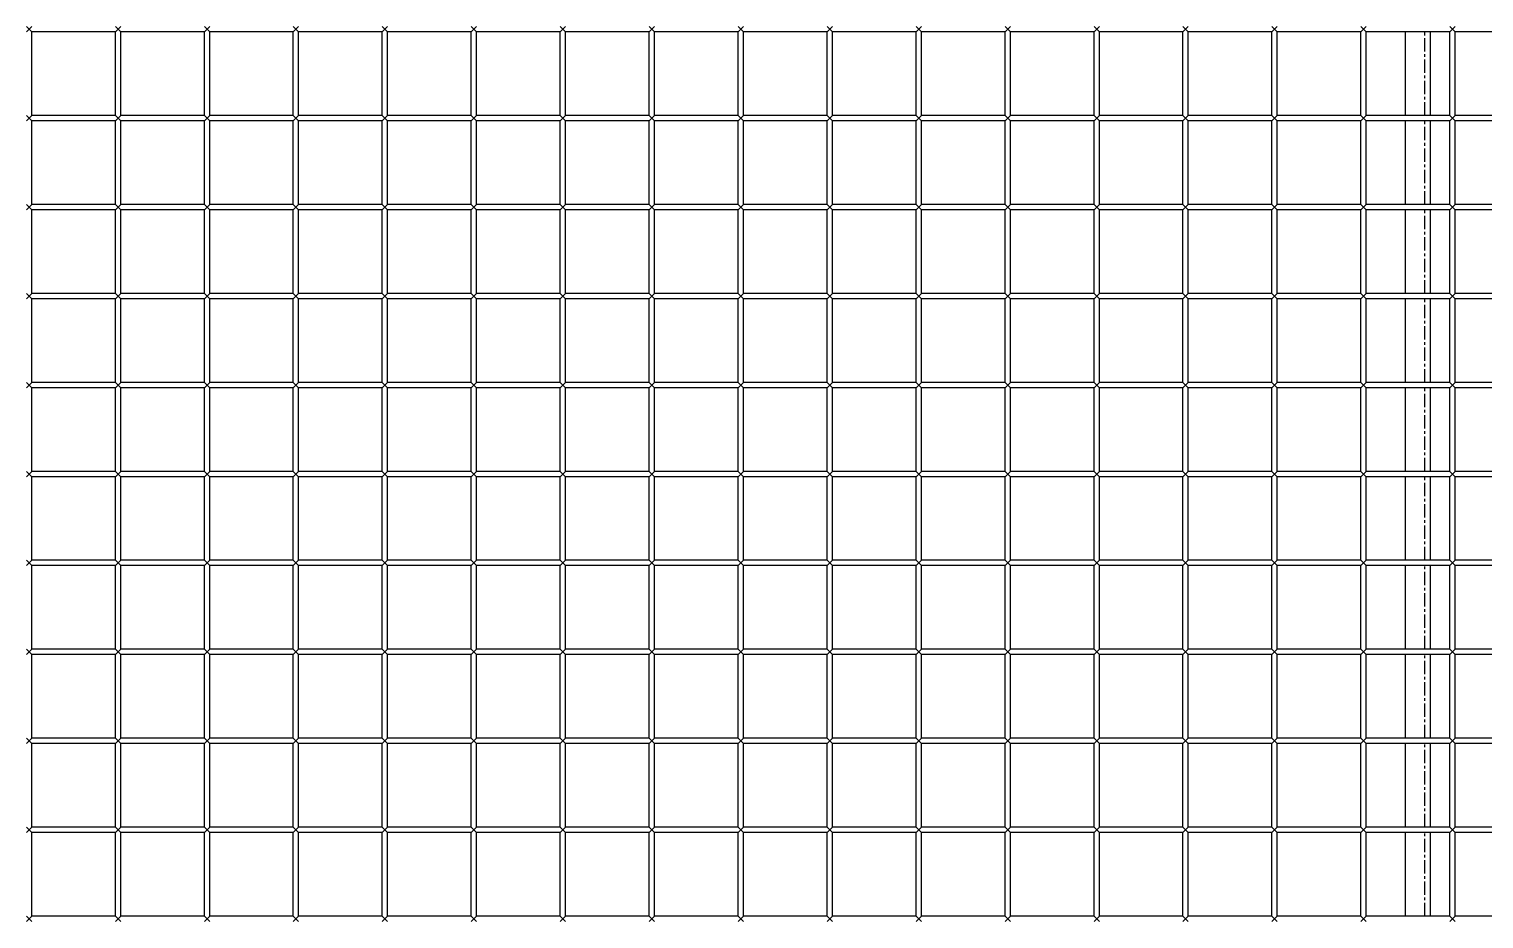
# Model space of a CAD drawing. Header units: millimetres. Extents: x -198529 to 244266, y -64 to 158464.
# Drawn here: x -144803 to -143985, y 107874 to 108374 of the extents above; entities that cross this region are included whole.
import ezdxf

# ---------------------------------------------------------------- set-up
doc = ezdxf.new("R2010")
doc.units = ezdxf.units.MM
doc.linetypes.add('CENTER', pattern=[12, 7.5, -1.5, 1.5, -1.5])
doc.layers.add('0-DCC', color=30, linetype='Continuous')

# ---------------------------------------------------------------- blocks, each defined once
blk = doc.blocks.new('DCC2850x2600(左)')
at = {"color": 0, "linetype": 'Continuous'}
for p, q in [((49413.5, -73006.48), (49416.5, -73003.48)), ((49413.5, -73003.48), (49416.5, -73006.48)), ((49463.5, -73006.48), (49466.5, -73003.48)), ((49463.5, -73003.48), (49466.5, -73006.48)), ((49513.5, -73006.48), (49516.5, -73003.48)), ((49513.5, -73003.48), (49516.5, -73006.48)), ((49563.5, -73006.48), (49566.5, -73003.48)), ((49563.5, -73003.48), (49566.5, -73006.48)), ((49613.5, -73006.48), (49616.5, -73003.48)), ((49613.5, -73003.48), (49616.5, -73006.48)), ((49663.5, -73006.48), (49666.5, -73003.48)), ((49663.5, -73003.48), (49666.5, -73006.48)), ((49713.5, -73006.48), (49716.5, -73003.48)), ((49713.5, -73003.48), (49716.5, -73006.48)), ((49763.5, -73006.48), (49766.5, -73003.48)), ((49763.5, -73003.48), (49766.5, -73006.48)), ((49813.5, -73006.48), (49816.5, -73003.48)), ((49813.5, -73003.48), (49816.5, -73006.48)), ((49863.5, -73006.48), (49866.5, -73003.48)), ((49863.5, -73003.48), (49866.5, -73006.48)), ((49913.5, -73006.48), (49916.5, -73003.48)), ((49913.5, -73003.48), (49916.5, -73006.48)), ((49963.5, -73006.48), (49966.5, -73003.48)), ((49963.5, -73003.48), (49966.5, -73006.48)), ((50013.5, -73006.48), (50016.5, -73003.48)), ((50013.5, -73003.48), (50016.5, -73006.48)), ((50063.5, -73006.48), (50066.5, -73003.48)), ((50063.5, -73003.48), (50066.5, -73006.48)), ((50113.5, -73006.48), (50116.5, -73003.48)), ((50113.5, -73003.48), (50116.5, -73006.48)), ((50163.5, -73006.48), (50166.5, -73003.48)), ((50163.5, -73003.48), (50166.5, -73006.48)), ((50213.5, -73006.48), (50216.5, -73003.48)), ((50213.5, -73003.48), (50216.5, -73006.48)), ((49416.5, -73053.48), (49416.5, -73006.48)), ((49463.5, -73006.48), (49416.5, -73006.48)), ((49463.5, -73053.48), (49463.5, -73006.48)), ((49466.5, -73053.48), (49466.5, -73006.48)), ((49513.5, -73006.48), (49466.5, -73006.48)), ((49513.5, -73053.48), (49513.5, -73006.48)), ((49516.5, -73053.48), (49516.5, -73006.48)), ((49563.5, -73006.48), (49516.5, -73006.48)), ((49563.5, -73053.48), (49563.5, -73006.48)), ((49566.5, -73053.48), (49566.5, -73006.48)), ((49613.5, -73006.48), (49566.5, -73006.48)), ((49613.5, -73053.48), (49613.5, -73006.48)), ((49616.5, -73053.48), (49616.5, -73006.48)), ((49663.5, -73006.48), (49616.5, -73006.48)), ((49663.5, -73053.48), (49663.5, -73006.48)), ((49666.5, -73053.48), (49666.5, -73006.48)), ((49713.5, -73006.48), (49666.5, -73006.48)), ((49713.5, -73053.48), (49713.5, -73006.48)), ((49716.5, -73053.48), (49716.5, -73006.48)), ((49763.5, -73006.48), (49716.5, -73006.48)), ((49763.5, -73053.48), (49763.5, -73006.48)), ((49766.5, -73053.48), (49766.5, -73006.48)), ((49813.5, -73006.48), (49766.5, -73006.48)), ((49813.5, -73053.48), (49813.5, -73006.48)), ((49816.5, -73053.48), (49816.5, -73006.48)), ((49863.5, -73006.48), (49816.5, -73006.48)), ((49863.5, -73053.48), (49863.5, -73006.48)), ((49866.5, -73053.48), (49866.5, -73006.48)), ((49913.5, -73006.48), (49866.5, -73006.48)), ((49913.5, -73053.48), (49913.5, -73006.48)), ((49916.5, -73053.48), (49916.5, -73006.48)), ((49963.5, -73006.48), (49916.5, -73006.48)), ((49963.5, -73053.48), (49963.5, -73006.48)), ((49966.5, -73053.48), (49966.5, -73006.48)), ((50013.5, -73006.48), (49966.5, -73006.48)), ((50013.5, -73053.48), (50013.5, -73006.48)), ((50016.5, -73053.48), (50016.5, -73006.48)), ((50063.5, -73006.48), (50016.5, -73006.48)), ((50063.5, -73053.48), (50063.5, -73006.48)), ((50113.5, -73006.48), (50066.5, -73006.48)), ((50066.5, -73053.48), (50066.5, -73006.48)), ((50113.5, -73053.48), (50113.5, -73006.48)), ((50163.5, -73006.48), (50116.5, -73006.48)), ((50116.5, -73053.48), (50116.5, -73006.48)), ((50163.5, -73053.48), (50163.5, -73006.48)), ((50213.5, -73006.48), (50166.5, -73006.48)), ((50166.5, -73053.48), (50166.5, -73006.48)), ((50188.5, -73053.48), (50188.5, -73006.48)), ((50202.5, -73006.48), (50202.5, -73053.48)), ((50213.5, -73053.48), (50213.5, -73006.48)), ((50263.5, -73006.48), (50216.5, -73006.48)), ((50216.5, -73053.48), (50216.5, -73006.48)), ((49413.5, -73056.48), (49416.5, -73053.48)), ((49413.5, -73053.48), (49416.5, -73056.48)), ((49463.5, -73053.48), (49416.5, -73053.48)), ((49463.5, -73056.48), (49466.5, -73053.48)), ((49463.5, -73053.48), (49466.5, -73056.48)), ((49513.5, -73053.48), (49466.5, -73053.48)), ((49513.5, -73056.48), (49516.5, -73053.48)), ((49513.5, -73053.48), (49516.5, -73056.48)), ((49563.5, -73053.48), (49516.5, -73053.48)), ((49563.5, -73056.48), (49566.5, -73053.48)), ((49563.5, -73053.48), (49566.5, -73056.48)), ((49613.5, -73053.48), (49566.5, -73053.48)), ((49613.5, -73056.48), (49616.5, -73053.48)), ((49613.5, -73053.48), (49616.5, -73056.48)), ((49663.5, -73053.48), (49616.5, -73053.48)), ((49663.5, -73056.48), (49666.5, -73053.48)), ((49663.5, -73053.48), (49666.5, -73056.48)), ((49713.5, -73053.48), (49666.5, -73053.48)), ((49713.5, -73056.48), (49716.5, -73053.48)), ((49713.5, -73053.48), (49716.5, -73056.48)), ((49763.5, -73053.48), (49716.5, -73053.48)), ((49763.5, -73056.48), (49766.5, -73053.48)), ((49763.5, -73053.48), (49766.5, -73056.48)), ((49813.5, -73053.48), (49766.5, -73053.48)), ((49813.5, -73056.48), (49816.5, -73053.48)), ((49813.5, -73053.48), (49816.5, -73056.48)), ((49863.5, -73053.48), (49816.5, -73053.48)), ((49863.5, -73056.48), (49866.5, -73053.48)), ((49863.5, -73053.48), (49866.5, -73056.48)), ((49913.5, -73053.48), (49866.5, -73053.48)), ((49913.5, -73056.48), (49916.5, -73053.48)), ((49913.5, -73053.48), (49916.5, -73056.48)), ((49963.5, -73053.48), (49916.5, -73053.48)), ((49963.5, -73056.48), (49966.5, -73053.48)), ((49963.5, -73053.48), (49966.5, -73056.48)), ((50013.5, -73053.48), (49966.5, -73053.48)), ((50013.5, -73056.48), (50016.5, -73053.48)), ((50013.5, -73053.48), (50016.5, -73056.48)), ((50063.5, -73053.48), (50016.5, -73053.48)), ((50063.5, -73056.48), (50066.5, -73053.48)), ((50063.5, -73053.48), (50066.5, -73056.48)), ((50113.5, -73053.48), (50066.5, -73053.48)), ((50113.5, -73056.48), (50116.5, -73053.48)), ((50113.5, -73053.48), (50116.5, -73056.48)), ((50163.5, -73053.48), (50116.5, -73053.48)), ((50163.5, -73056.48), (50166.5, -73053.48)), ((50163.5, -73053.48), (50166.5, -73056.48)), ((50213.5, -73053.48), (50166.5, -73053.48)), ((50213.5, -73056.48), (50216.5, -73053.48)), ((50213.5, -73053.48), (50216.5, -73056.48)), ((50263.5, -73053.48), (50216.5, -73053.48)), ((49416.5, -73103.48), (49416.5, -73056.48)), ((49463.5, -73056.48), (49416.5, -73056.48)), ((49463.5, -73103.48), (49463.5, -73056.48)), ((49466.5, -73103.48), (49466.5, -73056.48)), ((49513.5, -73056.48), (49466.5, -73056.48)), ((49513.5, -73103.48), (49513.5, -73056.48)), ((49516.5, -73103.48), (49516.5, -73056.48)), ((49563.5, -73056.48), (49516.5, -73056.48)), ((49563.5, -73103.48), (49563.5, -73056.48)), ((49566.5, -73103.48), (49566.5, -73056.48)), ((49613.5, -73056.48), (49566.5, -73056.48)), ((49613.5, -73103.48), (49613.5, -73056.48)), ((49616.5, -73103.48), (49616.5, -73056.48)), ((49663.5, -73056.48), (49616.5, -73056.48)), ((49663.5, -73103.48), (49663.5, -73056.48)), ((49666.5, -73103.48), (49666.5, -73056.48)), ((49713.5, -73056.48), (49666.5, -73056.48)), ((49713.5, -73103.48), (49713.5, -73056.48)), ((49716.5, -73103.48), (49716.5, -73056.48)), ((49763.5, -73056.48), (49716.5, -73056.48)), ((49763.5, -73103.48), (49763.5, -73056.48)), ((49766.5, -73103.48), (49766.5, -73056.48)), ((49813.5, -73056.48), (49766.5, -73056.48)), ((49813.5, -73103.48), (49813.5, -73056.48)), ((49816.5, -73103.48), (49816.5, -73056.48)), ((49863.5, -73056.48), (49816.5, -73056.48)), ((49863.5, -73103.48), (49863.5, -73056.48)), ((49866.5, -73103.48), (49866.5, -73056.48)), ((49913.5, -73056.48), (49866.5, -73056.48)), ((49913.5, -73103.48), (49913.5, -73056.48)), ((49963.5, -73056.48), (49916.5, -73056.48)), ((49916.5, -73103.48), (49916.5, -73056.48)), ((49963.5, -73103.48), (49963.5, -73056.48)), ((50013.5, -73056.48), (49966.5, -73056.48)), ((49966.5, -73103.48), (49966.5, -73056.48)), ((50013.5, -73103.48), (50013.5, -73056.48)), ((50063.5, -73056.48), (50016.5, -73056.48)), ((50016.5, -73103.48), (50016.5, -73056.48)), ((50063.5, -73103.48), (50063.5, -73056.48)), ((50113.5, -73056.48), (50066.5, -73056.48)), ((50066.5, -73103.48), (50066.5, -73056.48)), ((50113.5, -73103.48), (50113.5, -73056.48)), ((50163.5, -73056.48), (50116.5, -73056.48)), ((50116.5, -73103.48), (50116.5, -73056.48)), ((50163.5, -73103.48), (50163.5, -73056.48)), ((50213.5, -73056.48), (50166.5, -73056.48)), ((50166.5, -73103.48), (50166.5, -73056.48)), ((50188.5, -73103.48), (50188.5, -73056.48)), ((50202.5, -73056.48), (50202.5, -73103.48)), ((50213.5, -73103.48), (50213.5, -73056.48)), ((50263.5, -73056.48), (50216.5, -73056.48)), ((50216.5, -73103.48), (50216.5, -73056.48)), ((49413.5, -73106.48), (49416.5, -73103.48)), ((49413.5, -73103.48), (49416.5, -73106.48)), ((49463.5, -73103.48), (49416.5, -73103.48)), ((49463.5, -73106.48), (49466.5, -73103.48)), ((49463.5, -73103.48), (49466.5, -73106.48)), ((49513.5, -73103.48), (49466.5, -73103.48)), ((49513.5, -73106.48), (49516.5, -73103.48)), ((49513.5, -73103.48), (49516.5, -73106.48)), ((49563.5, -73103.48), (49516.5, -73103.48)), ((49563.5, -73106.48), (49566.5, -73103.48)), ((49563.5, -73103.48), (49566.5, -73106.48)), ((49613.5, -73103.48), (49566.5, -73103.48)), ((49613.5, -73106.48), (49616.5, -73103.48)), ((49613.5, -73103.48), (49616.5, -73106.48)), ((49663.5, -73103.48), (49616.5, -73103.48)), ((49663.5, -73106.48), (49666.5, -73103.48)), ((49663.5, -73103.48), (49666.5, -73106.48)), ((49713.5, -73103.48), (49666.5, -73103.48)), ((49713.5, -73106.48), (49716.5, -73103.48)), ((49713.5, -73103.48), (49716.5, -73106.48)), ((49763.5, -73103.48), (49716.5, -73103.48)), ((49763.5, -73106.48), (49766.5, -73103.48)), ((49763.5, -73103.48), (49766.5, -73106.48)), ((49813.5, -73103.48), (49766.5, -73103.48)), ((49813.5, -73106.48), (49816.5, -73103.48)), ((49813.5, -73103.48), (49816.5, -73106.48)), ((49863.5, -73103.48), (49816.5, -73103.48)), ((49863.5, -73106.48), (49866.5, -73103.48)), ((49863.5, -73103.48), (49866.5, -73106.48)), ((49913.5, -73103.48), (49866.5, -73103.48)), ((49913.5, -73106.48), (49916.5, -73103.48)), ((49913.5, -73103.48), (49916.5, -73106.48)), ((49963.5, -73103.48), (49916.5, -73103.48)), ((49963.5, -73106.48), (49966.5, -73103.48)), ((49963.5, -73103.48), (49966.5, -73106.48)), ((50013.5, -73103.48), (49966.5, -73103.48)), ((50013.5, -73106.48), (50016.5, -73103.48)), ((50013.5, -73103.48), (50016.5, -73106.48)), ((50063.5, -73103.48), (50016.5, -73103.48)), ((50063.5, -73106.48), (50066.5, -73103.48)), ((50063.5, -73103.48), (50066.5, -73106.48)), ((50113.5, -73103.48), (50066.5, -73103.48)), ((50113.5, -73106.48), (50116.5, -73103.48)), ((50113.5, -73103.48), (50116.5, -73106.48)), ((50163.5, -73103.48), (50116.5, -73103.48)), ((50163.5, -73106.48), (50166.5, -73103.48)), ((50163.5, -73103.48), (50166.5, -73106.48)), ((50213.5, -73103.48), (50166.5, -73103.48)), ((50213.5, -73106.48), (50216.5, -73103.48)), ((50213.5, -73103.48), (50216.5, -73106.48)), ((50263.5, -73103.48), (50216.5, -73103.48)), ((49416.5, -73153.48), (49416.5, -73106.48)), ((49463.5, -73106.48), (49416.5, -73106.48)), ((49463.5, -73153.48), (49463.5, -73106.48)), ((49466.5, -73153.48), (49466.5, -73106.48)), ((49513.5, -73106.48), (49466.5, -73106.48)), ((49513.5, -73153.48), (49513.5, -73106.48)), ((49516.5, -73153.48), (49516.5, -73106.48)), ((49563.5, -73106.48), (49516.5, -73106.48)), ((49563.5, -73153.48), (49563.5, -73106.48)), ((49566.5, -73153.48), (49566.5, -73106.48)), ((49613.5, -73106.48), (49566.5, -73106.48)), ((49613.5, -73153.48), (49613.5, -73106.48)), ((49616.5, -73153.48), (49616.5, -73106.48)), ((49663.5, -73106.48), (49616.5, -73106.48)), ((49663.5, -73153.48), (49663.5, -73106.48)), ((49666.5, -73153.48), (49666.5, -73106.48)), ((49713.5, -73106.48), (49666.5, -73106.48)), ((49713.5, -73153.48), (49713.5, -73106.48)), ((49716.5, -73153.48), (49716.5, -73106.48)), ((49763.5, -73106.48), (49716.5, -73106.48)), ((49763.5, -73153.48), (49763.5, -73106.48)), ((49766.5, -73153.48), (49766.5, -73106.48)), ((49813.5, -73106.48), (49766.5, -73106.48)), ((49813.5, -73153.48), (49813.5, -73106.48)), ((49816.5, -73153.48), (49816.5, -73106.48)), ((49863.5, -73106.48), (49816.5, -73106.48)), ((49863.5, -73153.48), (49863.5, -73106.48)), ((49866.5, -73153.48), (49866.5, -73106.48)), ((49913.5, -73106.48), (49866.5, -73106.48)), ((49913.5, -73153.48), (49913.5, -73106.48)), ((49963.5, -73106.48), (49916.5, -73106.48)), ((49916.5, -73153.48), (49916.5, -73106.48)), ((49963.5, -73153.48), (49963.5, -73106.48)), ((50013.5, -73106.48), (49966.5, -73106.48)), ((49966.5, -73153.48), (49966.5, -73106.48)), ((50013.5, -73153.48), (50013.5, -73106.48)), ((50063.5, -73106.48), (50016.5, -73106.48)), ((50016.5, -73153.48), (50016.5, -73106.48)), ((50063.5, -73153.48), (50063.5, -73106.48)), ((50113.5, -73106.48), (50066.5, -73106.48)), ((50066.5, -73153.48), (50066.5, -73106.48)), ((50113.5, -73153.48), (50113.5, -73106.48)), ((50163.5, -73106.48), (50116.5, -73106.48)), ((50116.5, -73153.48), (50116.5, -73106.48)), ((50163.5, -73153.48), (50163.5, -73106.48)), ((50213.5, -73106.48), (50166.5, -73106.48)), ((50166.5, -73153.48), (50166.5, -73106.48)), ((50188.5, -73153.48), (50188.5, -73106.48)), ((50202.5, -73106.48), (50202.5, -73153.48)), ((50213.5, -73153.48), (50213.5, -73106.48)), ((50263.5, -73106.48), (50216.5, -73106.48)), ((50216.5, -73153.48), (50216.5, -73106.48)), ((49413.5, -73156.48), (49416.5, -73153.48)), ((49413.5, -73153.48), (49416.5, -73156.48)), ((49463.5, -73153.48), (49416.5, -73153.48)), ((49416.5, -73203.48), (49416.5, -73156.48)), ((49463.5, -73156.48), (49416.5, -73156.48)), ((49463.5, -73156.48), (49466.5, -73153.48)), ((49463.5, -73153.48), (49466.5, -73156.48)), ((49463.5, -73203.48), (49463.5, -73156.48)), ((49513.5, -73153.48), (49466.5, -73153.48)), ((49466.5, -73203.48), (49466.5, -73156.48)), ((49513.5, -73156.48), (49466.5, -73156.48)), ((49513.5, -73156.48), (49516.5, -73153.48)), ((49513.5, -73153.48), (49516.5, -73156.48)), ((49513.5, -73203.48), (49513.5, -73156.48)), ((49563.5, -73153.48), (49516.5, -73153.48)), ((49516.5, -73203.48), (49516.5, -73156.48)), ((49563.5, -73156.48), (49516.5, -73156.48)), ((49563.5, -73156.48), (49566.5, -73153.48)), ((49563.5, -73153.48), (49566.5, -73156.48)), ((49563.5, -73203.48), (49563.5, -73156.48)), ((49613.5, -73153.48), (49566.5, -73153.48)), ((49566.5, -73203.48), (49566.5, -73156.48)), ((49613.5, -73156.48), (49566.5, -73156.48)), ((49613.5, -73156.48), (49616.5, -73153.48)), ((49613.5, -73153.48), (49616.5, -73156.48)), ((49613.5, -73203.48), (49613.5, -73156.48)), ((49663.5, -73153.48), (49616.5, -73153.48)), ((49616.5, -73203.48), (49616.5, -73156.48)), ((49663.5, -73156.48), (49616.5, -73156.48)), ((49663.5, -73156.48), (49666.5, -73153.48)), ((49663.5, -73153.48), (49666.5, -73156.48)), ((49663.5, -73203.48), (49663.5, -73156.48)), ((49713.5, -73153.48), (49666.5, -73153.48)), ((49666.5, -73203.48), (49666.5, -73156.48)), ((49713.5, -73156.48), (49666.5, -73156.48)), ((49713.5, -73156.48), (49716.5, -73153.48)), ((49713.5, -73153.48), (49716.5, -73156.48)), ((49713.5, -73203.48), (49713.5, -73156.48)), ((49763.5, -73153.48), (49716.5, -73153.48)), ((49716.5, -73203.48), (49716.5, -73156.48)), ((49763.5, -73156.48), (49716.5, -73156.48)), ((49763.5, -73156.48), (49766.5, -73153.48)), ((49763.5, -73153.48), (49766.5, -73156.48)), ((49763.5, -73203.48), (49763.5, -73156.48)), ((49813.5, -73153.48), (49766.5, -73153.48)), ((49766.5, -73203.48), (49766.5, -73156.48)), ((49813.5, -73156.48), (49766.5, -73156.48)), ((49813.5, -73156.48), (49816.5, -73153.48)), ((49813.5, -73153.48), (49816.5, -73156.48)), ((49813.5, -73203.48), (49813.5, -73156.48)), ((49863.5, -73153.48), (49816.5, -73153.48)), ((49816.5, -73203.48), (49816.5, -73156.48)), ((49863.5, -73156.48), (49816.5, -73156.48)), ((49863.5, -73156.48), (49866.5, -73153.48)), ((49863.5, -73153.48), (49866.5, -73156.48)), ((49863.5, -73203.48), (49863.5, -73156.48)), ((49913.5, -73153.48), (49866.5, -73153.48)), ((49866.5, -73203.48), (49866.5, -73156.48)), ((49913.5, -73156.48), (49866.5, -73156.48)), ((49913.5, -73156.48), (49916.5, -73153.48)), ((49913.5, -73153.48), (49916.5, -73156.48)), ((49913.5, -73203.48), (49913.5, -73156.48)), ((49963.5, -73153.48), (49916.5, -73153.48)), ((49963.5, -73156.48), (49916.5, -73156.48)), ((49916.5, -73203.48), (49916.5, -73156.48)), ((49963.5, -73156.48), (49966.5, -73153.48)), ((49963.5, -73153.48), (49966.5, -73156.48)), ((49963.5, -73203.48), (49963.5, -73156.48)), ((50013.5, -73153.48), (49966.5, -73153.48)), ((50013.5, -73156.48), (49966.5, -73156.48)), ((49966.5, -73203.48), (49966.5, -73156.48)), ((50013.5, -73156.48), (50016.5, -73153.48)), ((50013.5, -73153.48), (50016.5, -73156.48)), ((50013.5, -73203.48), (50013.5, -73156.48)), ((50063.5, -73153.48), (50016.5, -73153.48)), ((50063.5, -73156.48), (50016.5, -73156.48)), ((50016.5, -73203.48), (50016.5, -73156.48)), ((50063.5, -73156.48), (50066.5, -73153.48)), ((50063.5, -73153.48), (50066.5, -73156.48)), ((50063.5, -73203.48), (50063.5, -73156.48)), ((50113.5, -73153.48), (50066.5, -73153.48)), ((50113.5, -73156.48), (50066.5, -73156.48)), ((50066.5, -73203.48), (50066.5, -73156.48)), ((50113.5, -73156.48), (50116.5, -73153.48)), ((50113.5, -73153.48), (50116.5, -73156.48)), ((50113.5, -73203.48), (50113.5, -73156.48)), ((50163.5, -73153.48), (50116.5, -73153.48)), ((50163.5, -73156.48), (50116.5, -73156.48)), ((50116.5, -73203.48), (50116.5, -73156.48)), ((50163.5, -73156.48), (50166.5, -73153.48)), ((50163.5, -73153.48), (50166.5, -73156.48)), ((50163.5, -73203.48), (50163.5, -73156.48)), ((50213.5, -73153.48), (50166.5, -73153.48)), ((50213.5, -73156.48), (50166.5, -73156.48)), ((50166.5, -73203.48), (50166.5, -73156.48)), ((50188.5, -73203.48), (50188.5, -73156.48)), ((50202.5, -73156.48), (50202.5, -73203.48)), ((50213.5, -73156.48), (50216.5, -73153.48)), ((50213.5, -73153.48), (50216.5, -73156.48)), ((50213.5, -73203.48), (50213.5, -73156.48)), ((50263.5, -73153.48), (50216.5, -73153.48)), ((50263.5, -73156.48), (50216.5, -73156.48)), ((50216.5, -73203.48), (50216.5, -73156.48)), ((49413.5, -73206.48), (49416.5, -73203.48)), ((49413.5, -73203.48), (49416.5, -73206.48)), ((49463.5, -73203.48), (49416.5, -73203.48)), ((49416.5, -73253.48), (49416.5, -73206.48)), ((49463.5, -73206.48), (49416.5, -73206.48)), ((49463.5, -73206.48), (49466.5, -73203.48)), ((49463.5, -73203.48), (49466.5, -73206.48)), ((49463.5, -73253.48), (49463.5, -73206.48)), ((49513.5, -73203.48), (49466.5, -73203.48)), ((49466.5, -73253.48), (49466.5, -73206.48)), ((49513.5, -73206.48), (49466.5, -73206.48)), ((49513.5, -73206.48), (49516.5, -73203.48)), ((49513.5, -73203.48), (49516.5, -73206.48)), ((49513.5, -73253.48), (49513.5, -73206.48)), ((49563.5, -73203.48), (49516.5, -73203.48)), ((49516.5, -73253.48), (49516.5, -73206.48)), ((49563.5, -73206.48), (49516.5, -73206.48)), ((49563.5, -73206.48), (49566.5, -73203.48)), ((49563.5, -73203.48), (49566.5, -73206.48)), ((49563.5, -73253.48), (49563.5, -73206.48)), ((49613.5, -73203.48), (49566.5, -73203.48)), ((49566.5, -73253.48), (49566.5, -73206.48)), ((49613.5, -73206.48), (49566.5, -73206.48)), ((49613.5, -73206.48), (49616.5, -73203.48)), ((49613.5, -73203.48), (49616.5, -73206.48)), ((49613.5, -73253.48), (49613.5, -73206.48)), ((49663.5, -73203.48), (49616.5, -73203.48)), ((49616.5, -73253.48), (49616.5, -73206.48)), ((49663.5, -73206.48), (49616.5, -73206.48)), ((49663.5, -73206.48), (49666.5, -73203.48)), ((49663.5, -73203.48), (49666.5, -73206.48)), ((49663.5, -73253.48), (49663.5, -73206.48)), ((49713.5, -73203.48), (49666.5, -73203.48)), ((49666.5, -73253.48), (49666.5, -73206.48)), ((49713.5, -73206.48), (49666.5, -73206.48)), ((49713.5, -73206.48), (49716.5, -73203.48)), ((49713.5, -73203.48), (49716.5, -73206.48)), ((49713.5, -73253.48), (49713.5, -73206.48)), ((49763.5, -73203.48), (49716.5, -73203.48)), ((49716.5, -73253.48), (49716.5, -73206.48)), ((49763.5, -73206.48), (49716.5, -73206.48)), ((49763.5, -73206.48), (49766.5, -73203.48)), ((49763.5, -73203.48), (49766.5, -73206.48)), ((49763.5, -73253.48), (49763.5, -73206.48)), ((49813.5, -73203.48), (49766.5, -73203.48)), ((49813.5, -73206.48), (49766.5, -73206.48)), ((49766.5, -73253.48), (49766.5, -73206.48)), ((49813.5, -73206.48), (49816.5, -73203.48)), ((49813.5, -73203.48), (49816.5, -73206.48)), ((49813.5, -73253.48), (49813.5, -73206.48)), ((49863.5, -73203.48), (49816.5, -73203.48)), ((49863.5, -73206.48), (49816.5, -73206.48)), ((49816.5, -73253.48), (49816.5, -73206.48)), ((49863.5, -73206.48), (49866.5, -73203.48)), ((49863.5, -73203.48), (49866.5, -73206.48)), ((49863.5, -73253.48), (49863.5, -73206.48)), ((49913.5, -73203.48), (49866.5, -73203.48)), ((49913.5, -73206.48), (49866.5, -73206.48)), ((49866.5, -73253.48), (49866.5, -73206.48)), ((49913.5, -73206.48), (49916.5, -73203.48)), ((49913.5, -73203.48), (49916.5, -73206.48)), ((49913.5, -73253.48), (49913.5, -73206.48)), ((49963.5, -73203.48), (49916.5, -73203.48)), ((49963.5, -73206.48), (49916.5, -73206.48)), ((49916.5, -73253.48), (49916.5, -73206.48)), ((49963.5, -73206.48), (49966.5, -73203.48)), ((49963.5, -73203.48), (49966.5, -73206.48)), ((49963.5, -73253.48), (49963.5, -73206.48)), ((50013.5, -73203.48), (49966.5, -73203.48)), ((50013.5, -73206.48), (49966.5, -73206.48)), ((49966.5, -73253.48), (49966.5, -73206.48)), ((50013.5, -73206.48), (50016.5, -73203.48)), ((50013.5, -73203.48), (50016.5, -73206.48)), ((50013.5, -73253.48), (50013.5, -73206.48)), ((50063.5, -73203.48), (50016.5, -73203.48)), ((50063.5, -73206.48), (50016.5, -73206.48)), ((50016.5, -73253.48), (50016.5, -73206.48)), ((50063.5, -73206.48), (50066.5, -73203.48)), ((50063.5, -73203.48), (50066.5, -73206.48)), ((50063.5, -73253.48), (50063.5, -73206.48)), ((50113.5, -73203.48), (50066.5, -73203.48)), ((50113.5, -73206.48), (50066.5, -73206.48)), ((50066.5, -73253.48), (50066.5, -73206.48)), ((50113.5, -73206.48), (50116.5, -73203.48)), ((50113.5, -73203.48), (50116.5, -73206.48)), ((50113.5, -73253.48), (50113.5, -73206.48)), ((50163.5, -73203.48), (50116.5, -73203.48)), ((50163.5, -73206.48), (50116.5, -73206.48)), ((50116.5, -73253.48), (50116.5, -73206.48)), ((50163.5, -73206.48), (50166.5, -73203.48)), ((50163.5, -73203.48), (50166.5, -73206.48)), ((50163.5, -73253.48), (50163.5, -73206.48)), ((50213.5, -73203.48), (50166.5, -73203.48)), ((50213.5, -73206.48), (50166.5, -73206.48)), ((50166.5, -73253.48), (50166.5, -73206.48)), ((50188.5, -73253.48), (50188.5, -73206.48)), ((50202.5, -73206.48), (50202.5, -73253.48)), ((50213.5, -73206.48), (50216.5, -73203.48)), ((50213.5, -73203.48), (50216.5, -73206.48)), ((50213.5, -73253.48), (50213.5, -73206.48)), ((50263.5, -73203.48), (50216.5, -73203.48)), ((50263.5, -73206.48), (50216.5, -73206.48)), ((50216.5, -73253.48), (50216.5, -73206.48)), ((49413.5, -73256.48), (49416.5, -73253.48)), ((49413.5, -73253.48), (49416.5, -73256.48)), ((49463.5, -73253.48), (49416.5, -73253.48)), ((49416.5, -73303.48), (49416.5, -73256.48)), ((49463.5, -73256.48), (49416.5, -73256.48)), ((49463.5, -73256.48), (49466.5, -73253.48)), ((49463.5, -73253.48), (49466.5, -73256.48)), ((49463.5, -73303.48), (49463.5, -73256.48)), ((49513.5, -73253.48), (49466.5, -73253.48)), ((49466.5, -73303.48), (49466.5, -73256.48)), ((49513.5, -73256.48), (49466.5, -73256.48)), ((49513.5, -73256.48), (49516.5, -73253.48)), ((49513.5, -73253.48), (49516.5, -73256.48)), ((49513.5, -73303.48), (49513.5, -73256.48)), ((49563.5, -73253.48), (49516.5, -73253.48)), ((49516.5, -73303.48), (49516.5, -73256.48)), ((49563.5, -73256.48), (49516.5, -73256.48)), ((49563.5, -73256.48), (49566.5, -73253.48)), ((49563.5, -73253.48), (49566.5, -73256.48)), ((49563.5, -73303.48), (49563.5, -73256.48)), ((49613.5, -73253.48), (49566.5, -73253.48)), ((49566.5, -73303.48), (49566.5, -73256.48)), ((49613.5, -73256.48), (49566.5, -73256.48)), ((49613.5, -73256.48), (49616.5, -73253.48)), ((49613.5, -73253.48), (49616.5, -73256.48)), ((49613.5, -73303.48), (49613.5, -73256.48)), ((49663.5, -73253.48), (49616.5, -73253.48)), ((49616.5, -73303.48), (49616.5, -73256.48)), ((49663.5, -73256.48), (49616.5, -73256.48)), ((49663.5, -73256.48), (49666.5, -73253.48)), ((49663.5, -73253.48), (49666.5, -73256.48)), ((49663.5, -73303.48), (49663.5, -73256.48)), ((49713.5, -73253.48), (49666.5, -73253.48)), ((49666.5, -73303.48), (49666.5, -73256.48)), ((49713.5, -73256.48), (49666.5, -73256.48)), ((49713.5, -73256.48), (49716.5, -73253.48)), ((49713.5, -73253.48), (49716.5, -73256.48)), ((49713.5, -73303.48), (49713.5, -73256.48)), ((49763.5, -73253.48), (49716.5, -73253.48)), ((49716.5, -73303.48), (49716.5, -73256.48)), ((49763.5, -73256.48), (49716.5, -73256.48)), ((49763.5, -73256.48), (49766.5, -73253.48)), ((49763.5, -73253.48), (49766.5, -73256.48)), ((49763.5, -73303.48), (49763.5, -73256.48)), ((49813.5, -73253.48), (49766.5, -73253.48)), ((49813.5, -73256.48), (49766.5, -73256.48)), ((49766.5, -73303.48), (49766.5, -73256.48)), ((49813.5, -73256.48), (49816.5, -73253.48)), ((49813.5, -73253.48), (49816.5, -73256.48)), ((49813.5, -73303.48), (49813.5, -73256.48)), ((49863.5, -73253.48), (49816.5, -73253.48)), ((49863.5, -73256.48), (49816.5, -73256.48)), ((49816.5, -73303.48), (49816.5, -73256.48)), ((49863.5, -73256.48), (49866.5, -73253.48)), ((49863.5, -73253.48), (49866.5, -73256.48)), ((49863.5, -73303.48), (49863.5, -73256.48)), ((49913.5, -73253.48), (49866.5, -73253.48)), ((49913.5, -73256.48), (49866.5, -73256.48)), ((49866.5, -73303.48), (49866.5, -73256.48)), ((49913.5, -73256.48), (49916.5, -73253.48)), ((49913.5, -73253.48), (49916.5, -73256.48)), ((49913.5, -73303.48), (49913.5, -73256.48)), ((49963.5, -73253.48), (49916.5, -73253.48)), ((49963.5, -73256.48), (49916.5, -73256.48)), ((49916.5, -73303.48), (49916.5, -73256.48)), ((49963.5, -73256.48), (49966.5, -73253.48)), ((49963.5, -73253.48), (49966.5, -73256.48)), ((49963.5, -73303.48), (49963.5, -73256.48)), ((50013.5, -73253.48), (49966.5, -73253.48)), ((50013.5, -73256.48), (49966.5, -73256.48)), ((49966.5, -73303.48), (49966.5, -73256.48)), ((50013.5, -73256.48), (50016.5, -73253.48)), ((50013.5, -73253.48), (50016.5, -73256.48)), ((50013.5, -73303.48), (50013.5, -73256.48)), ((50063.5, -73253.48), (50016.5, -73253.48)), ((50063.5, -73256.48), (50016.5, -73256.48)), ((50016.5, -73303.48), (50016.5, -73256.48)), ((50063.5, -73256.48), (50066.5, -73253.48)), ((50063.5, -73253.48), (50066.5, -73256.48)), ((50063.5, -73303.48), (50063.5, -73256.48)), ((50113.5, -73253.48), (50066.5, -73253.48)), ((50113.5, -73256.48), (50066.5, -73256.48)), ((50066.5, -73303.48), (50066.5, -73256.48)), ((50113.5, -73256.48), (50116.5, -73253.48)), ((50113.5, -73253.48), (50116.5, -73256.48)), ((50113.5, -73303.48), (50113.5, -73256.48)), ((50163.5, -73253.48), (50116.5, -73253.48)), ((50163.5, -73256.48), (50116.5, -73256.48)), ((50116.5, -73303.48), (50116.5, -73256.48)), ((50163.5, -73256.48), (50166.5, -73253.48)), ((50163.5, -73253.48), (50166.5, -73256.48)), ((50163.5, -73303.48), (50163.5, -73256.48)), ((50213.5, -73253.48), (50166.5, -73253.48)), ((50213.5, -73256.48), (50166.5, -73256.48)), ((50166.5, -73303.48), (50166.5, -73256.48)), ((50188.5, -73303.48), (50188.5, -73256.48)), ((50202.5, -73256.48), (50202.5, -73303.48)), ((50213.5, -73256.48), (50216.5, -73253.48)), ((50213.5, -73253.48), (50216.5, -73256.48)), ((50213.5, -73303.48), (50213.5, -73256.48)), ((50263.5, -73253.48), (50216.5, -73253.48)), ((50263.5, -73256.48), (50216.5, -73256.48)), ((50216.5, -73303.48), (50216.5, -73256.48)), ((49413.5, -73306.48), (49416.5, -73303.48)), ((49413.5, -73303.48), (49416.5, -73306.48)), ((49463.5, -73303.48), (49416.5, -73303.48)), ((49416.5, -73353.48), (49416.5, -73306.48)), ((49463.5, -73306.48), (49416.5, -73306.48)), ((49463.5, -73306.48), (49466.5, -73303.48)), ((49463.5, -73303.48), (49466.5, -73306.48)), ((49463.5, -73353.48), (49463.5, -73306.48)), ((49513.5, -73303.48), (49466.5, -73303.48)), ((49466.5, -73353.48), (49466.5, -73306.48)), ((49513.5, -73306.48), (49466.5, -73306.48)), ((49513.5, -73306.48), (49516.5, -73303.48)), ((49513.5, -73303.48), (49516.5, -73306.48)), ((49513.5, -73353.48), (49513.5, -73306.48)), ((49563.5, -73303.48), (49516.5, -73303.48)), ((49516.5, -73353.48), (49516.5, -73306.48)), ((49563.5, -73306.48), (49516.5, -73306.48)), ((49563.5, -73306.48), (49566.5, -73303.48)), ((49563.5, -73303.48), (49566.5, -73306.48)), ((49563.5, -73353.48), (49563.5, -73306.48)), ((49613.5, -73303.48), (49566.5, -73303.48)), ((49566.5, -73353.48), (49566.5, -73306.48)), ((49613.5, -73306.48), (49566.5, -73306.48)), ((49613.5, -73306.48), (49616.5, -73303.48)), ((49613.5, -73303.48), (49616.5, -73306.48)), ((49613.5, -73353.48), (49613.5, -73306.48)), ((49663.5, -73303.48), (49616.5, -73303.48)), ((49616.5, -73353.48), (49616.5, -73306.48)), ((49663.5, -73306.48), (49616.5, -73306.48)), ((49663.5, -73306.48), (49666.5, -73303.48)), ((49663.5, -73303.48), (49666.5, -73306.48)), ((49663.5, -73353.48), (49663.5, -73306.48)), ((49713.5, -73303.48), (49666.5, -73303.48)), ((49666.5, -73353.48), (49666.5, -73306.48)), ((49713.5, -73306.48), (49666.5, -73306.48)), ((49713.5, -73306.48), (49716.5, -73303.48)), ((49713.5, -73303.48), (49716.5, -73306.48)), ((49713.5, -73353.48), (49713.5, -73306.48)), ((49763.5, -73303.48), (49716.5, -73303.48)), ((49716.5, -73353.48), (49716.5, -73306.48)), ((49763.5, -73306.48), (49716.5, -73306.48)), ((49763.5, -73306.48), (49766.5, -73303.48)), ((49763.5, -73303.48), (49766.5, -73306.48)), ((49763.5, -73353.48), (49763.5, -73306.48)), ((49813.5, -73303.48), (49766.5, -73303.48)), ((49813.5, -73306.48), (49766.5, -73306.48)), ((49766.5, -73353.48), (49766.5, -73306.48)), ((49813.5, -73306.48), (49816.5, -73303.48)), ((49813.5, -73303.48), (49816.5, -73306.48)), ((49813.5, -73353.48), (49813.5, -73306.48)), ((49863.5, -73303.48), (49816.5, -73303.48)), ((49863.5, -73306.48), (49816.5, -73306.48)), ((49816.5, -73353.48), (49816.5, -73306.48)), ((49863.5, -73306.48), (49866.5, -73303.48)), ((49863.5, -73303.48), (49866.5, -73306.48)), ((49863.5, -73353.48), (49863.5, -73306.48)), ((49913.5, -73303.48), (49866.5, -73303.48)), ((49913.5, -73306.48), (49866.5, -73306.48)), ((49866.5, -73353.48), (49866.5, -73306.48)), ((49913.5, -73306.48), (49916.5, -73303.48)), ((49913.5, -73303.48), (49916.5, -73306.48)), ((49913.5, -73353.48), (49913.5, -73306.48)), ((49963.5, -73303.48), (49916.5, -73303.48)), ((49963.5, -73306.48), (49916.5, -73306.48)), ((49916.5, -73353.48), (49916.5, -73306.48)), ((49963.5, -73306.48), (49966.5, -73303.48)), ((49963.5, -73303.48), (49966.5, -73306.48)), ((49963.5, -73353.48), (49963.5, -73306.48)), ((50013.5, -73303.48), (49966.5, -73303.48)), ((50013.5, -73306.48), (49966.5, -73306.48)), ((49966.5, -73353.48), (49966.5, -73306.48)), ((50013.5, -73306.48), (50016.5, -73303.48)), ((50013.5, -73303.48), (50016.5, -73306.48)), ((50013.5, -73353.48), (50013.5, -73306.48)), ((50063.5, -73303.48), (50016.5, -73303.48)), ((50063.5, -73306.48), (50016.5, -73306.48)), ((50016.5, -73353.48), (50016.5, -73306.48)), ((50063.5, -73306.48), (50066.5, -73303.48)), ((50063.5, -73303.48), (50066.5, -73306.48)), ((50063.5, -73353.48), (50063.5, -73306.48)), ((50113.5, -73303.48), (50066.5, -73303.48)), ((50113.5, -73306.48), (50066.5, -73306.48)), ((50066.5, -73353.48), (50066.5, -73306.48)), ((50113.5, -73306.48), (50116.5, -73303.48)), ((50113.5, -73303.48), (50116.5, -73306.48)), ((50113.5, -73353.48), (50113.5, -73306.48)), ((50163.5, -73303.48), (50116.5, -73303.48)), ((50163.5, -73306.48), (50116.5, -73306.48)), ((50116.5, -73353.48), (50116.5, -73306.48)), ((50163.5, -73306.48), (50166.5, -73303.48)), ((50163.5, -73303.48), (50166.5, -73306.48)), ((50163.5, -73353.48), (50163.5, -73306.48)), ((50213.5, -73303.48), (50166.5, -73303.48)), ((50213.5, -73306.48), (50166.5, -73306.48)), ((50166.5, -73353.48), (50166.5, -73306.48)), ((50188.5, -73353.48), (50188.5, -73306.48)), ((50202.5, -73306.48), (50202.5, -73353.48)), ((50213.5, -73306.48), (50216.5, -73303.48)), ((50213.5, -73303.48), (50216.5, -73306.48)), ((50213.5, -73353.48), (50213.5, -73306.48)), ((50263.5, -73303.48), (50216.5, -73303.48)), ((50263.5, -73306.48), (50216.5, -73306.48)), ((50216.5, -73353.48), (50216.5, -73306.48)), ((49413.5, -73353.48), (49416.5, -73356.48)), ((49413.5, -73356.48), (49416.5, -73353.48)), ((49463.5, -73353.48), (49416.5, -73353.48)), ((49416.5, -73403.48), (49416.5, -73356.48)), ((49463.5, -73356.48), (49416.5, -73356.48)), ((49463.5, -73356.48), (49466.5, -73353.48)), ((49463.5, -73353.48), (49466.5, -73356.48)), ((49463.5, -73403.48), (49463.5, -73356.48)), ((49513.5, -73353.48), (49466.5, -73353.48)), ((49466.5, -73403.48), (49466.5, -73356.48)), ((49513.5, -73356.48), (49466.5, -73356.48)), ((49513.5, -73356.48), (49516.5, -73353.48)), ((49513.5, -73353.48), (49516.5, -73356.48)), ((49513.5, -73403.48), (49513.5, -73356.48)), ((49563.5, -73353.48), (49516.5, -73353.48)), ((49516.5, -73403.48), (49516.5, -73356.48)), ((49563.5, -73356.48), (49516.5, -73356.48)), ((49563.5, -73356.48), (49566.5, -73353.48)), ((49563.5, -73353.48), (49566.5, -73356.48)), ((49563.5, -73403.48), (49563.5, -73356.48)), ((49613.5, -73353.48), (49566.5, -73353.48)), ((49566.5, -73403.48), (49566.5, -73356.48)), ((49613.5, -73356.48), (49566.5, -73356.48)), ((49613.5, -73353.48), (49616.5, -73356.48)), ((49613.5, -73356.48), (49616.5, -73353.48)), ((49613.5, -73403.48), (49613.5, -73356.48)), ((49663.5, -73353.48), (49616.5, -73353.48)), ((49616.5, -73403.48), (49616.5, -73356.48)), ((49663.5, -73356.48), (49616.5, -73356.48)), ((49663.5, -73356.48), (49666.5, -73353.48)), ((49663.5, -73353.48), (49666.5, -73356.48)), ((49663.5, -73403.48), (49663.5, -73356.48)), ((49713.5, -73353.48), (49666.5, -73353.48)), ((49713.5, -73356.48), (49666.5, -73356.48)), ((49666.5, -73403.48), (49666.5, -73356.48)), ((49713.5, -73356.48), (49716.5, -73353.48)), ((49713.5, -73353.48), (49716.5, -73356.48)), ((49713.5, -73403.48), (49713.5, -73356.48)), ((49763.5, -73353.48), (49716.5, -73353.48)), ((49763.5, -73356.48), (49716.5, -73356.48)), ((49716.5, -73403.48), (49716.5, -73356.48)), ((49763.5, -73356.48), (49766.5, -73353.48)), ((49763.5, -73353.48), (49766.5, -73356.48)), ((49763.5, -73403.48), (49763.5, -73356.48)), ((49813.5, -73353.48), (49766.5, -73353.48)), ((49813.5, -73356.48), (49766.5, -73356.48)), ((49766.5, -73403.48), (49766.5, -73356.48)), ((49813.5, -73353.48), (49816.5, -73356.48)), ((49813.5, -73356.48), (49816.5, -73353.48)), ((49813.5, -73403.48), (49813.5, -73356.48)), ((49863.5, -73353.48), (49816.5, -73353.48)), ((49863.5, -73356.48), (49816.5, -73356.48)), ((49816.5, -73403.48), (49816.5, -73356.48)), ((49863.5, -73356.48), (49866.5, -73353.48)), ((49863.5, -73353.48), (49866.5, -73356.48)), ((49863.5, -73403.48), (49863.5, -73356.48)), ((49913.5, -73353.48), (49866.5, -73353.48)), ((49913.5, -73356.48), (49866.5, -73356.48)), ((49866.5, -73403.48), (49866.5, -73356.48)), ((49913.5, -73356.48), (49916.5, -73353.48)), ((49913.5, -73353.48), (49916.5, -73356.48)), ((49913.5, -73403.48), (49913.5, -73356.48)), ((49963.5, -73353.48), (49916.5, -73353.48)), ((49963.5, -73356.48), (49916.5, -73356.48)), ((49916.5, -73403.48), (49916.5, -73356.48)), ((49963.5, -73356.48), (49966.5, -73353.48)), ((49963.5, -73353.48), (49966.5, -73356.48)), ((49963.5, -73403.48), (49963.5, -73356.48)), ((50013.5, -73353.48), (49966.5, -73353.48)), ((50013.5, -73356.48), (49966.5, -73356.48)), ((49966.5, -73403.48), (49966.5, -73356.48)), ((50013.5, -73353.48), (50016.5, -73356.48)), ((50013.5, -73356.48), (50016.5, -73353.48)), ((50013.5, -73403.48), (50013.5, -73356.48)), ((50063.5, -73353.48), (50016.5, -73353.48)), ((50063.5, -73356.48), (50016.5, -73356.48)), ((50016.5, -73403.48), (50016.5, -73356.48)), ((50063.5, -73356.48), (50066.5, -73353.48)), ((50063.5, -73353.48), (50066.5, -73356.48)), ((50063.5, -73403.48), (50063.5, -73356.48)), ((50113.5, -73353.48), (50066.5, -73353.48)), ((50113.5, -73356.48), (50066.5, -73356.48)), ((50066.5, -73403.48), (50066.5, -73356.48)), ((50113.5, -73356.48), (50116.5, -73353.48)), ((50113.5, -73353.48), (50116.5, -73356.48)), ((50113.5, -73403.48), (50113.5, -73356.48)), ((50163.5, -73353.48), (50116.5, -73353.48)), ((50163.5, -73356.48), (50116.5, -73356.48)), ((50116.5, -73403.48), (50116.5, -73356.48)), ((50163.5, -73356.48), (50166.5, -73353.48)), ((50163.5, -73353.48), (50166.5, -73356.48)), ((50163.5, -73403.48), (50163.5, -73356.48)), ((50213.5, -73353.48), (50166.5, -73353.48)), ((50213.5, -73356.48), (50166.5, -73356.48)), ((50166.5, -73403.48), (50166.5, -73356.48)), ((50188.5, -73403.48), (50188.5, -73356.48)), ((50202.5, -73356.48), (50202.5, -73403.48)), ((50213.5, -73353.48), (50216.5, -73356.48)), ((50213.5, -73356.48), (50216.5, -73353.48)), ((50213.5, -73403.48), (50213.5, -73356.48)), ((50263.5, -73353.48), (50216.5, -73353.48)), ((50263.5, -73356.48), (50216.5, -73356.48)), ((50216.5, -73403.48), (50216.5, -73356.48)), ((49413.5, -73403.48), (49416.5, -73406.48)), ((49413.5, -73406.48), (49416.5, -73403.48)), ((49463.5, -73403.48), (49416.5, -73403.48)), ((49463.5, -73403.48), (49466.5, -73406.48)), ((49463.5, -73406.48), (49466.5, -73403.48)), ((49513.5, -73403.48), (49466.5, -73403.48)), ((49513.5, -73406.48), (49516.5, -73403.48)), ((49513.5, -73403.48), (49516.5, -73406.48)), ((49563.5, -73403.48), (49516.5, -73403.48)), ((49563.5, -73403.48), (49566.5, -73406.48)), ((49563.5, -73406.48), (49566.5, -73403.48)), ((49613.5, -73403.48), (49566.5, -73403.48)), ((49613.5, -73403.48), (49616.5, -73406.48)), ((49613.5, -73406.48), (49616.5, -73403.48)), ((49663.5, -73403.48), (49616.5, -73403.48)), ((49663.5, -73403.48), (49666.5, -73406.48)), ((49663.5, -73406.48), (49666.5, -73403.48)), ((49713.5, -73403.48), (49666.5, -73403.48)), ((49713.5, -73406.48), (49716.5, -73403.48)), ((49713.5, -73403.48), (49716.5, -73406.48)), ((49763.5, -73403.48), (49716.5, -73403.48)), ((49763.5, -73403.48), (49766.5, -73406.48)), ((49763.5, -73406.48), (49766.5, -73403.48)), ((49813.5, -73403.48), (49766.5, -73403.48)), ((49813.5, -73403.48), (49816.5, -73406.48)), ((49813.5, -73406.48), (49816.5, -73403.48)), ((49863.5, -73403.48), (49816.5, -73403.48)), ((49863.5, -73403.48), (49866.5, -73406.48)), ((49863.5, -73406.48), (49866.5, -73403.48)), ((49913.5, -73403.48), (49866.5, -73403.48)), ((49913.5, -73406.48), (49916.5, -73403.48)), ((49913.5, -73403.48), (49916.5, -73406.48)), ((49963.5, -73403.48), (49916.5, -73403.48)), ((49963.5, -73403.48), (49966.5, -73406.48)), ((49963.5, -73406.48), (49966.5, -73403.48)), ((50013.5, -73403.48), (49966.5, -73403.48)), ((50013.5, -73403.48), (50016.5, -73406.48)), ((50013.5, -73406.48), (50016.5, -73403.48)), ((50063.5, -73403.48), (50016.5, -73403.48)), ((50063.5, -73403.48), (50066.5, -73406.48)), ((50063.5, -73406.48), (50066.5, -73403.48)), ((50113.5, -73403.48), (50066.5, -73403.48)), ((50113.5, -73406.48), (50116.5, -73403.48)), ((50113.5, -73403.48), (50116.5, -73406.48)), ((50163.5, -73403.48), (50116.5, -73403.48)), ((50163.5, -73403.48), (50166.5, -73406.48)), ((50163.5, -73406.48), (50166.5, -73403.48)), ((50213.5, -73403.48), (50166.5, -73403.48)), ((50213.5, -73403.48), (50216.5, -73406.48)), ((50213.5, -73406.48), (50216.5, -73403.48)), ((50263.5, -73403.48), (50216.5, -73403.48)), ((49416.5, -73453.48), (49416.5, -73406.48)), ((49463.5, -73406.48), (49416.5, -73406.48)), ((49463.5, -73453.48), (49463.5, -73406.48)), ((49466.5, -73453.48), (49466.5, -73406.48)), ((49513.5, -73406.48), (49466.5, -73406.48)), ((49513.5, -73453.48), (49513.5, -73406.48)), ((49516.5, -73453.48), (49516.5, -73406.48)), ((49563.5, -73406.48), (49516.5, -73406.48)), ((49563.5, -73453.48), (49563.5, -73406.48)), ((49566.5, -73453.48), (49566.5, -73406.48)), ((49613.5, -73406.48), (49566.5, -73406.48)), ((49613.5, -73453.48), (49613.5, -73406.48)), ((49616.5, -73453.48), (49616.5, -73406.48)), ((49663.5, -73406.48), (49616.5, -73406.48)), ((49663.5, -73453.48), (49663.5, -73406.48)), ((49713.5, -73406.48), (49666.5, -73406.48)), ((49666.5, -73453.48), (49666.5, -73406.48)), ((49713.5, -73453.48), (49713.5, -73406.48)), ((49763.5, -73406.48), (49716.5, -73406.48)), ((49716.5, -73453.48), (49716.5, -73406.48)), ((49763.5, -73453.48), (49763.5, -73406.48)), ((49813.5, -73406.48), (49766.5, -73406.48)), ((49766.5, -73453.48), (49766.5, -73406.48)), ((49813.5, -73453.48), (49813.5, -73406.48)), ((49863.5, -73406.48), (49816.5, -73406.48)), ((49816.5, -73453.48), (49816.5, -73406.48)), ((49863.5, -73453.48), (49863.5, -73406.48)), ((49913.5, -73406.48), (49866.5, -73406.48)), ((49866.5, -73453.48), (49866.5, -73406.48)), ((49913.5, -73453.48), (49913.5, -73406.48)), ((49963.5, -73406.48), (49916.5, -73406.48)), ((49916.5, -73453.48), (49916.5, -73406.48)), ((49963.5, -73453.48), (49963.5, -73406.48)), ((50013.5, -73406.48), (49966.5, -73406.48)), ((49966.5, -73453.48), (49966.5, -73406.48)), ((50013.5, -73453.48), (50013.5, -73406.48)), ((50063.5, -73406.48), (50016.5, -73406.48)), ((50016.5, -73453.48), (50016.5, -73406.48)), ((50063.5, -73453.48), (50063.5, -73406.48)), ((50113.5, -73406.48), (50066.5, -73406.48)), ((50066.5, -73453.48), (50066.5, -73406.48)), ((50113.5, -73453.48), (50113.5, -73406.48)), ((50163.5, -73406.48), (50116.5, -73406.48)), ((50116.5, -73453.48), (50116.5, -73406.48)), ((50163.5, -73453.48), (50163.5, -73406.48)), ((50213.5, -73406.48), (50166.5, -73406.48)), ((50166.5, -73453.48), (50166.5, -73406.48)), ((50188.5, -73453.48), (50188.5, -73406.48)), ((50202.5, -73406.48), (50202.5, -73453.48)), ((50213.5, -73453.48), (50213.5, -73406.48)), ((50263.5, -73406.48), (50216.5, -73406.48)), ((50216.5, -73453.48), (50216.5, -73406.48)), ((49413.5, -73453.48), (49416.5, -73456.48)), ((49413.5, -73456.48), (49416.5, -73453.48)), ((49463.5, -73453.48), (49416.5, -73453.48)), ((49463.5, -73453.48), (49466.5, -73456.48)), ((49463.5, -73456.48), (49466.5, -73453.48)), ((49513.5, -73453.48), (49466.5, -73453.48)), ((49513.5, -73453.48), (49516.5, -73456.48)), ((49513.5, -73456.48), (49516.5, -73453.48)), ((49563.5, -73453.48), (49516.5, -73453.48)), ((49563.5, -73453.48), (49566.5, -73456.48)), ((49563.5, -73456.48), (49566.5, -73453.48)), ((49613.5, -73453.48), (49566.5, -73453.48)), ((49613.5, -73453.48), (49616.5, -73456.48)), ((49613.5, -73456.48), (49616.5, -73453.48)), ((49663.5, -73453.48), (49616.5, -73453.48)), ((49663.5, -73453.48), (49666.5, -73456.48)), ((49663.5, -73456.48), (49666.5, -73453.48)), ((49713.5, -73453.48), (49666.5, -73453.48)), ((49713.5, -73453.48), (49716.5, -73456.48)), ((49713.5, -73456.48), (49716.5, -73453.48)), ((49763.5, -73453.48), (49716.5, -73453.48)), ((49763.5, -73453.48), (49766.5, -73456.48)), ((49763.5, -73456.48), (49766.5, -73453.48)), ((49813.5, -73453.48), (49766.5, -73453.48)), ((49813.5, -73453.48), (49816.5, -73456.48)), ((49813.5, -73456.48), (49816.5, -73453.48)), ((49863.5, -73453.48), (49816.5, -73453.48)), ((49863.5, -73453.48), (49866.5, -73456.48)), ((49863.5, -73456.48), (49866.5, -73453.48)), ((49913.5, -73453.48), (49866.5, -73453.48)), ((49913.5, -73453.48), (49916.5, -73456.48)), ((49913.5, -73456.48), (49916.5, -73453.48)), ((49963.5, -73453.48), (49916.5, -73453.48)), ((49963.5, -73453.48), (49966.5, -73456.48)), ((49963.5, -73456.48), (49966.5, -73453.48)), ((50013.5, -73453.48), (49966.5, -73453.48)), ((50013.5, -73453.48), (50016.5, -73456.48)), ((50013.5, -73456.48), (50016.5, -73453.48)), ((50063.5, -73453.48), (50016.5, -73453.48)), ((50063.5, -73453.48), (50066.5, -73456.48)), ((50063.5, -73456.48), (50066.5, -73453.48)), ((50113.5, -73453.48), (50066.5, -73453.48)), ((50113.5, -73453.48), (50116.5, -73456.48)), ((50113.5, -73456.48), (50116.5, -73453.48)), ((50163.5, -73453.48), (50116.5, -73453.48)), ((50163.5, -73453.48), (50166.5, -73456.48)), ((50163.5, -73456.48), (50166.5, -73453.48)), ((50213.5, -73453.48), (50166.5, -73453.48)), ((50213.5, -73453.48), (50216.5, -73456.48)), ((50213.5, -73456.48), (50216.5, -73453.48)), ((50263.5, -73453.48), (50216.5, -73453.48)), ((49416.5, -73503.48), (49416.5, -73456.48)), ((49463.5, -73456.48), (49416.5, -73456.48)), ((49463.5, -73503.48), (49463.5, -73456.48)), ((49466.5, -73503.48), (49466.5, -73456.48)), ((49513.5, -73456.48), (49466.5, -73456.48)), ((49513.5, -73503.48), (49513.5, -73456.48)), ((49563.5, -73456.48), (49516.5, -73456.48)), ((49516.5, -73503.48), (49516.5, -73456.48)), ((49563.5, -73503.48), (49563.5, -73456.48)), ((49613.5, -73456.48), (49566.5, -73456.48)), ((49566.5, -73503.48), (49566.5, -73456.48)), ((49613.5, -73503.48), (49613.5, -73456.48)), ((49663.5, -73456.48), (49616.5, -73456.48)), ((49616.5, -73503.48), (49616.5, -73456.48)), ((49663.5, -73503.48), (49663.5, -73456.48)), ((49713.5, -73456.48), (49666.5, -73456.48)), ((49666.5, -73503.48), (49666.5, -73456.48)), ((49713.5, -73503.48), (49713.5, -73456.48)), ((49763.5, -73456.48), (49716.5, -73456.48)), ((49716.5, -73503.48), (49716.5, -73456.48)), ((49763.5, -73503.48), (49763.5, -73456.48)), ((49813.5, -73456.48), (49766.5, -73456.48)), ((49766.5, -73503.48), (49766.5, -73456.48)), ((49813.5, -73503.48), (49813.5, -73456.48)), ((49863.5, -73456.48), (49816.5, -73456.48)), ((49816.5, -73503.48), (49816.5, -73456.48)), ((49863.5, -73503.48), (49863.5, -73456.48)), ((49913.5, -73456.48), (49866.5, -73456.48)), ((49866.5, -73503.48), (49866.5, -73456.48)), ((49913.5, -73503.48), (49913.5, -73456.48)), ((49963.5, -73456.48), (49916.5, -73456.48)), ((49916.5, -73503.48), (49916.5, -73456.48)), ((49963.5, -73503.48), (49963.5, -73456.48)), ((50013.5, -73456.48), (49966.5, -73456.48)), ((49966.5, -73503.48), (49966.5, -73456.48)), ((50013.5, -73503.48), (50013.5, -73456.48)), ((50063.5, -73456.48), (50016.5, -73456.48)), ((50016.5, -73503.48), (50016.5, -73456.48)), ((50063.5, -73503.48), (50063.5, -73456.48)), ((50113.5, -73456.48), (50066.5, -73456.48)), ((50066.5, -73503.48), (50066.5, -73456.48)), ((50113.5, -73503.48), (50113.5, -73456.48)), ((50163.5, -73456.48), (50116.5, -73456.48)), ((50116.5, -73503.48), (50116.5, -73456.48)), ((50163.5, -73503.48), (50163.5, -73456.48)), ((50213.5, -73456.48), (50166.5, -73456.48)), ((50166.5, -73503.48), (50166.5, -73456.48)), ((50188.5, -73503.48), (50188.5, -73456.48)), ((50202.5, -73456.48), (50202.5, -73503.48)), ((50213.5, -73503.48), (50213.5, -73456.48)), ((50263.5, -73456.48), (50216.5, -73456.48)), ((50216.5, -73503.48), (50216.5, -73456.48)), ((49413.5, -73503.48), (49416.5, -73506.48)), ((49413.5, -73506.48), (49416.5, -73503.48)), ((49463.5, -73503.48), (49416.5, -73503.48)), ((49463.5, -73503.48), (49466.5, -73506.48)), ((49463.5, -73506.48), (49466.5, -73503.48)), ((49513.5, -73503.48), (49466.5, -73503.48)), ((49513.5, -73503.48), (49516.5, -73506.48)), ((49513.5, -73506.48), (49516.5, -73503.48)), ((49563.5, -73503.48), (49516.5, -73503.48)), ((49563.5, -73503.48), (49566.5, -73506.48)), ((49563.5, -73506.48), (49566.5, -73503.48)), ((49613.5, -73503.48), (49566.5, -73503.48)), ((49613.5, -73503.48), (49616.5, -73506.48)), ((49613.5, -73506.48), (49616.5, -73503.48)), ((49663.5, -73503.48), (49616.5, -73503.48)), ((49663.5, -73503.48), (49666.5, -73506.48)), ((49663.5, -73506.48), (49666.5, -73503.48)), ((49713.5, -73503.48), (49666.5, -73503.48)), ((49713.5, -73503.48), (49716.5, -73506.48)), ((49713.5, -73506.48), (49716.5, -73503.48)), ((49763.5, -73503.48), (49716.5, -73503.48)), ((49763.5, -73503.48), (49766.5, -73506.48)), ((49763.5, -73506.48), (49766.5, -73503.48)), ((49813.5, -73503.48), (49766.5, -73503.48)), ((49813.5, -73503.48), (49816.5, -73506.48)), ((49813.5, -73506.48), (49816.5, -73503.48)), ((49863.5, -73503.48), (49816.5, -73503.48)), ((49863.5, -73503.48), (49866.5, -73506.48)), ((49863.5, -73506.48), (49866.5, -73503.48)), ((49913.5, -73503.48), (49866.5, -73503.48)), ((49913.5, -73503.48), (49916.5, -73506.48)), ((49913.5, -73506.48), (49916.5, -73503.48)), ((49963.5, -73503.48), (49916.5, -73503.48)), ((49963.5, -73503.48), (49966.5, -73506.48)), ((49963.5, -73506.48), (49966.5, -73503.48)), ((50013.5, -73503.48), (49966.5, -73503.48)), ((50013.5, -73503.48), (50016.5, -73506.48)), ((50013.5, -73506.48), (50016.5, -73503.48)), ((50063.5, -73503.48), (50016.5, -73503.48)), ((50063.5, -73503.48), (50066.5, -73506.48)), ((50063.5, -73506.48), (50066.5, -73503.48)), ((50113.5, -73503.48), (50066.5, -73503.48)), ((50113.5, -73503.48), (50116.5, -73506.48)), ((50113.5, -73506.48), (50116.5, -73503.48)), ((50163.5, -73503.48), (50116.5, -73503.48)), ((50163.5, -73503.48), (50166.5, -73506.48)), ((50163.5, -73506.48), (50166.5, -73503.48)), ((50213.5, -73503.48), (50166.5, -73503.48)), ((50213.5, -73503.48), (50216.5, -73506.48)), ((50213.5, -73506.48), (50216.5, -73503.48)), ((50263.5, -73503.48), (50216.5, -73503.48))]:
    blk.add_line(p, q, dxfattribs=at)
at = {"color": 0, "linetype": 'CENTER'}
for p, q in [((50199.5, -73053.48), (50199.5, -73006.48)), ((50199.5, -73103.48), (50199.5, -73056.48)), ((50199.5, -73153.48), (50199.5, -73106.48)), ((50199.5, -73203.48), (50199.5, -73156.48)), ((50199.5, -73253.48), (50199.5, -73206.48)), ((50199.5, -73303.48), (50199.5, -73256.48)), ((50199.5, -73353.48), (50199.5, -73306.48)), ((50199.5, -73403.48), (50199.5, -73356.48)), ((50199.5, -73453.48), (50199.5, -73406.48)), ((50199.5, -73503.48), (50199.5, -73456.48))]:
    blk.add_line(p, q, dxfattribs=at)

msp = doc.modelspace()

# ---------------------------------------------------------------- block references
at = {"layer": '0-DCC'}
msp.add_blockref('DCC2850x2600(左)', (-194217.97, 181378.49), dxfattribs=at)

doc.saveas('drawing.dxf')
